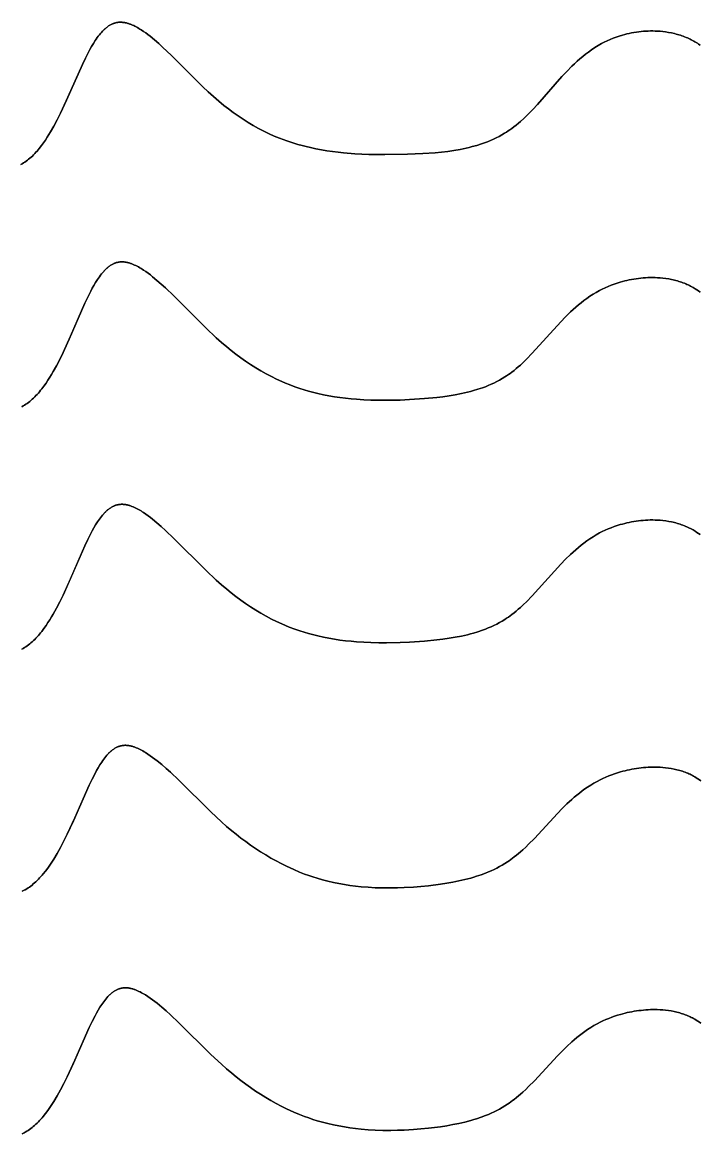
# Model space of a CAD drawing. Header units: feet. Extents: x 0 to 1.5, y 93.18 to 96.08.
# Drawn here: x 0.5625 to 0.75, y 93.908 to 94.2157 of the extents above; entities that cross this region are included whole.
import ezdxf

# ---------------------------------------------------------------- set-up
doc = ezdxf.new("R2010")
doc.units = ezdxf.units.FT
doc.header["$MEASUREMENT"] = 0
doc.layers.add('Default', color=7, linetype='Continuous', true_color=0x000000)

msp = doc.modelspace()

# ---------------------------------------------------------------- linework, layer by layer
at = {"layer": 'Default'}
for points in [[(0.56213, 94.17628), (0.56251, 94.1765), (0.56288, 94.17672), (0.56324, 94.17696), (0.56359, 94.17721), (0.56394, 94.17747), (0.56427, 94.17773), (0.56461, 94.17801), (0.56496, 94.17832), (0.5653, 94.17864), (0.56564, 94.17898), (0.56597, 94.17932), (0.5663, 94.17967), (0.56661, 94.18002), (0.56692, 94.18038), (0.56723, 94.18075), (0.56782, 94.18151), (0.56838, 94.18228), (0.56892, 94.18306), (0.56943, 94.18384), (0.5699, 94.18459), (0.57036, 94.18535), (0.57123, 94.1869), (0.57216, 94.18866), (0.57305, 94.19046), (0.5751, 94.19489), (0.57915, 94.204), (0.57997, 94.20571), (0.58081, 94.20736), (0.58124, 94.20815), (0.5817, 94.20897), (0.58219, 94.20979), (0.58271, 94.2106), (0.58298, 94.211), (0.58326, 94.2114), (0.58354, 94.21178), (0.58384, 94.21216), (0.58413, 94.21252), (0.58444, 94.21287), (0.58475, 94.21321), (0.58491, 94.21337), (0.58506, 94.21353), (0.58522, 94.21368), (0.58538, 94.21383), (0.58554, 94.21397), (0.58571, 94.21411), (0.58587, 94.21424), (0.58605, 94.21438), (0.58622, 94.2145), (0.5864, 94.21463), (0.58658, 94.21474), (0.58677, 94.21486), (0.58695, 94.21496), (0.58715, 94.21506), (0.58734, 94.21516), (0.58744, 94.2152), (0.58754, 94.21525), (0.58764, 94.21529), (0.58774, 94.21533), (0.58784, 94.21536), (0.58795, 94.2154), (0.58811, 94.21545), (0.58827, 94.21549), (0.58843, 94.21553), (0.5886, 94.21557), (0.58877, 94.2156), (0.58895, 94.21563), (0.58912, 94.21565), (0.5893, 94.21566), (0.58944, 94.21567), (0.58958, 94.21567), (0.58972, 94.21567), (0.58987, 94.21567), (0.58997, 94.21566), (0.59012, 94.21566), (0.59026, 94.21564), (0.59041, 94.21563), (0.59056, 94.21561), (0.59071, 94.21559), (0.59085, 94.21556), (0.591, 94.21553), (0.59114, 94.2155), (0.59133, 94.21546), (0.59151, 94.21541), (0.59169, 94.21536), (0.59188, 94.2153), (0.59206, 94.21525), (0.59225, 94.21518), (0.59243, 94.21511), (0.59261, 94.21504), (0.59297, 94.21489), (0.59334, 94.21473), (0.59369, 94.21456), (0.59405, 94.21437), (0.5944, 94.21418), (0.59474, 94.21398), (0.59508, 94.21377), (0.59542, 94.21356), (0.59607, 94.21313), (0.59668, 94.2127), (0.5973, 94.21224), (0.59791, 94.21177), (0.59912, 94.21078), (0.6003, 94.20975), (0.60144, 94.20871), (0.60372, 94.20654), (0.6125, 94.19783), (0.61396, 94.19645), (0.61544, 94.19511), (0.61687, 94.19386), (0.61833, 94.19266), (0.61954, 94.1917), (0.62088, 94.19071), (0.62223, 94.18975), (0.6236, 94.18882), (0.62499, 94.18794), (0.62641, 94.1871), (0.62786, 94.18629), (0.62933, 94.18553), (0.63083, 94.18481), (0.63225, 94.18418), (0.63369, 94.18358), (0.63472, 94.18319), (0.63575, 94.18282), (0.63734, 94.18229), (0.63879, 94.18185), (0.63995, 94.18153), (0.64111, 94.18123), (0.64229, 94.18096), (0.64379, 94.18064), (0.64531, 94.18035), (0.64683, 94.1801), (0.64836, 94.17988), (0.6499, 94.17969), (0.65143, 94.17952), (0.6545, 94.17927), (0.65844, 94.17908), (0.6628, 94.17902), (0.66913, 94.17912), (0.67337, 94.17931), (0.6768, 94.17955), (0.67853, 94.17972), (0.68026, 94.17993), (0.68198, 94.18018), (0.68369, 94.18048), (0.68539, 94.18083), (0.68623, 94.18102), (0.68706, 94.18123), (0.68835, 94.18159), (0.68962, 94.182), (0.69045, 94.18229), (0.69127, 94.1826), (0.69208, 94.18293), (0.69288, 94.18328), (0.69367, 94.18365), (0.69445, 94.18405), (0.69522, 94.18447), (0.69598, 94.18492), (0.69648, 94.18524), (0.69698, 94.18557), (0.69747, 94.18591), (0.69795, 94.18626), (0.69858, 94.18673), (0.69919, 94.18722), (0.6998, 94.18773), (0.70039, 94.18824), (0.70127, 94.18904), (0.70212, 94.18986), (0.70296, 94.1907), (0.70378, 94.19155), (0.70507, 94.19294), (0.71185, 94.20062), (0.71322, 94.20208), (0.71463, 94.20351), (0.71536, 94.2042), (0.71609, 94.20488), (0.71684, 94.20555), (0.71761, 94.2062), (0.71839, 94.20682), (0.71919, 94.20743), (0.72007, 94.20806), (0.72097, 94.20865), (0.72142, 94.20893), (0.72188, 94.20921), (0.72235, 94.20948), (0.72282, 94.20974), (0.72356, 94.21012), (0.72439, 94.21052), (0.72523, 94.21089), (0.72605, 94.21123), (0.72689, 94.21154), (0.72774, 94.21182), (0.72859, 94.21208), (0.72922, 94.21226), (0.72986, 94.21242), (0.7305, 94.21257), (0.73115, 94.2127), (0.73179, 94.21282), (0.73245, 94.21293), (0.7331, 94.21302), (0.73375, 94.2131), (0.73441, 94.21316), (0.73507, 94.21321), (0.73573, 94.21324), (0.73639, 94.21326), (0.73705, 94.21326), (0.7377, 94.21324), (0.73836, 94.21321), (0.73902, 94.21317), (0.73979, 94.21309), (0.74056, 94.21299), (0.74139, 94.21286), (0.74221, 94.2127), (0.74303, 94.21251), (0.74343, 94.21241), (0.74383, 94.2123), (0.74423, 94.21218), (0.74463, 94.21205), (0.74503, 94.21192), (0.74542, 94.21177), (0.74581, 94.21163), (0.7462, 94.21147), (0.74659, 94.21131), (0.74697, 94.21113), (0.74732, 94.21097), (0.74766, 94.2108), (0.74801, 94.21062), (0.74834, 94.21044), (0.74868, 94.21025), (0.74901, 94.21005), (0.74934, 94.20985), (0.74967, 94.20964), (0.75012, 94.20933)], [(0.75012, 94.20933), (0.74967, 94.20964), (0.74934, 94.20985), (0.74901, 94.21005), (0.74868, 94.21025), (0.74834, 94.21044), (0.74801, 94.21062), (0.74766, 94.2108), (0.74732, 94.21097), (0.74697, 94.21113), (0.74659, 94.21131), (0.7462, 94.21147), (0.74581, 94.21163), (0.74542, 94.21177), (0.74503, 94.21192), (0.74463, 94.21205), (0.74423, 94.21218), (0.74383, 94.2123), (0.74343, 94.21241), (0.74303, 94.21251), (0.74221, 94.2127), (0.74139, 94.21286), (0.74056, 94.21299), (0.73979, 94.21309), (0.73902, 94.21317), (0.73836, 94.21321), (0.7377, 94.21324), (0.73705, 94.21326), (0.73639, 94.21326), (0.73573, 94.21324), (0.73507, 94.21321), (0.73441, 94.21316), (0.73375, 94.2131), (0.7331, 94.21302), (0.73245, 94.21293), (0.73179, 94.21282), (0.73115, 94.2127), (0.7305, 94.21257), (0.72986, 94.21242), (0.72922, 94.21226), (0.72859, 94.21208), (0.72774, 94.21182), (0.72689, 94.21154), (0.72605, 94.21123), (0.72523, 94.21089), (0.72439, 94.21052), (0.72356, 94.21012), (0.72282, 94.20974), (0.72235, 94.20948), (0.72188, 94.20921), (0.72142, 94.20893), (0.72097, 94.20865), (0.72007, 94.20806), (0.71919, 94.20743), (0.71839, 94.20682), (0.71761, 94.2062), (0.71684, 94.20555), (0.71609, 94.20488), (0.71536, 94.2042), (0.71463, 94.20351), (0.71322, 94.20208), (0.71185, 94.20062), (0.70507, 94.19294), (0.70378, 94.19155), (0.70296, 94.1907), (0.70212, 94.18986), (0.70127, 94.18904), (0.70039, 94.18824), (0.6998, 94.18773), (0.69919, 94.18722), (0.69858, 94.18673), (0.69795, 94.18626), (0.69747, 94.18591), (0.69698, 94.18557), (0.69648, 94.18524), (0.69598, 94.18492), (0.69522, 94.18447), (0.69445, 94.18405), (0.69367, 94.18365), (0.69288, 94.18328), (0.69208, 94.18293), (0.69127, 94.1826), (0.69045, 94.18229), (0.68962, 94.182), (0.68835, 94.18159), (0.68706, 94.18123), (0.68623, 94.18102), (0.68539, 94.18083), (0.68369, 94.18048), (0.68198, 94.18018), (0.68026, 94.17993), (0.67853, 94.17972), (0.6768, 94.17955), (0.67337, 94.17931), (0.66913, 94.17912), (0.6628, 94.17902), (0.65844, 94.17908), (0.6545, 94.17927), (0.65143, 94.17952), (0.6499, 94.17969), (0.64836, 94.17988), (0.64683, 94.1801), (0.64531, 94.18035), (0.64379, 94.18064), (0.64229, 94.18096), (0.64111, 94.18123), (0.63995, 94.18153), (0.63879, 94.18185), (0.63734, 94.18229), (0.63575, 94.18282), (0.63472, 94.18319), (0.63369, 94.18358), (0.63225, 94.18418), (0.63083, 94.18481), (0.62933, 94.18553), (0.62786, 94.18629), (0.62641, 94.1871), (0.62499, 94.18794), (0.6236, 94.18882), (0.62223, 94.18975), (0.62088, 94.19071), (0.61954, 94.1917), (0.61833, 94.19266), (0.61687, 94.19386), (0.61544, 94.19511), (0.61396, 94.19645), (0.6125, 94.19783), (0.60372, 94.20654), (0.60144, 94.20871), (0.6003, 94.20975), (0.59912, 94.21078), (0.59791, 94.21177), (0.5973, 94.21224), (0.59668, 94.2127), (0.59607, 94.21313), (0.59542, 94.21356), (0.59508, 94.21377), (0.59474, 94.21398), (0.5944, 94.21418), (0.59405, 94.21437), (0.59369, 94.21456), (0.59334, 94.21473), (0.59297, 94.21489), (0.59261, 94.21504), (0.59243, 94.21511), (0.59225, 94.21518), (0.59206, 94.21525), (0.59188, 94.2153), (0.59169, 94.21536), (0.59151, 94.21541), (0.59133, 94.21546), (0.59114, 94.2155), (0.591, 94.21553), (0.59085, 94.21556), (0.59071, 94.21559), (0.59056, 94.21561), (0.59041, 94.21563), (0.59026, 94.21564), (0.59012, 94.21566), (0.58997, 94.21566), (0.58987, 94.21567), (0.58972, 94.21567), (0.58958, 94.21567), (0.58944, 94.21567), (0.5893, 94.21566), (0.58912, 94.21565), (0.58895, 94.21563), (0.58877, 94.2156), (0.5886, 94.21557), (0.58843, 94.21553), (0.58827, 94.21549), (0.58811, 94.21545), (0.58795, 94.2154), (0.58784, 94.21536), (0.58774, 94.21533), (0.58764, 94.21529), (0.58754, 94.21525), (0.58744, 94.2152), (0.58734, 94.21516), (0.58715, 94.21506), (0.58695, 94.21496), (0.58677, 94.21486), (0.58658, 94.21474), (0.5864, 94.21463), (0.58622, 94.2145), (0.58605, 94.21438), (0.58587, 94.21424), (0.58571, 94.21411), (0.58554, 94.21397), (0.58538, 94.21383), (0.58522, 94.21368), (0.58506, 94.21353), (0.58491, 94.21337), (0.58475, 94.21321), (0.58444, 94.21287), (0.58413, 94.21252), (0.58384, 94.21216), (0.58354, 94.21178), (0.58326, 94.2114), (0.58298, 94.211), (0.58271, 94.2106), (0.58219, 94.20979), (0.5817, 94.20897), (0.58124, 94.20815), (0.58081, 94.20736), (0.57997, 94.20571), (0.57915, 94.204), (0.57474, 94.19409), (0.57305, 94.19046), (0.57216, 94.18866), (0.57123, 94.1869), (0.57036, 94.18535), (0.5699, 94.18459), (0.56943, 94.18384), (0.56892, 94.18306), (0.56838, 94.18228), (0.56782, 94.18151), (0.56723, 94.18075), (0.56692, 94.18038), (0.56661, 94.18002), (0.5663, 94.17967), (0.56597, 94.17932), (0.56564, 94.17898), (0.5653, 94.17864), (0.56496, 94.17832), (0.56461, 94.17801), (0.56427, 94.17773), (0.56394, 94.17747), (0.56359, 94.17721), (0.56324, 94.17696), (0.56288, 94.17672), (0.56251, 94.1765), (0.56213, 94.17628)], [(0.56237, 94.10923), (0.56276, 94.10945), (0.56314, 94.10968), (0.56351, 94.10992), (0.56387, 94.11018), (0.56423, 94.11044), (0.56458, 94.11072), (0.56492, 94.111), (0.56525, 94.11129), (0.56561, 94.11162), (0.56596, 94.11196), (0.5663, 94.11231), (0.56663, 94.11267), (0.56696, 94.11304), (0.56728, 94.11341), (0.5676, 94.11379), (0.56791, 94.11418), (0.56851, 94.11496), (0.56908, 94.11577), (0.56963, 94.11658), (0.57015, 94.1174), (0.57062, 94.11817), (0.57108, 94.11896), (0.57196, 94.12055), (0.5729, 94.12236), (0.5738, 94.12421), (0.57585, 94.12874), (0.57984, 94.13789), (0.58064, 94.13959), (0.58147, 94.14123), (0.58189, 94.14202), (0.58234, 94.14282), (0.58282, 94.14364), (0.58333, 94.14445), (0.5836, 94.14485), (0.58388, 94.14524), (0.58416, 94.14562), (0.58445, 94.14599), (0.58474, 94.14635), (0.58505, 94.1467), (0.5852, 94.14687), (0.58535, 94.14703), (0.58551, 94.14719), (0.58567, 94.14734), (0.58582, 94.14749), (0.58598, 94.14763), (0.58614, 94.14777), (0.58631, 94.1479), (0.58647, 94.14804), (0.58665, 94.14816), (0.58682, 94.14829), (0.587, 94.1484), (0.58718, 94.14851), (0.58736, 94.14862), (0.58755, 94.14872), (0.58774, 94.14882), (0.58783, 94.14886), (0.58793, 94.1489), (0.58803, 94.14894), (0.58813, 94.14898), (0.58823, 94.14902), (0.58833, 94.14906), (0.58843, 94.14909), (0.58853, 94.14912), (0.58869, 94.14917), (0.58885, 94.14921), (0.58902, 94.14925), (0.58918, 94.14928), (0.58935, 94.1493), (0.58953, 94.14932), (0.5897, 94.14934), (0.58988, 94.14934), (0.59002, 94.14935), (0.59017, 94.14935), (0.59031, 94.14934), (0.59045, 94.14934), (0.59055, 94.14933), (0.5907, 94.14931), (0.59085, 94.1493), (0.591, 94.14928), (0.59115, 94.14925), (0.59129, 94.14923), (0.59144, 94.1492), (0.59159, 94.14917), (0.59173, 94.14913), (0.59192, 94.14908), (0.5921, 94.14903), (0.59229, 94.14897), (0.59247, 94.14891), (0.59266, 94.14885), (0.59284, 94.14878), (0.59321, 94.14863), (0.59358, 94.14847), (0.59395, 94.1483), (0.59431, 94.14812), (0.59467, 94.14792), (0.59502, 94.14772), (0.59537, 94.14751), (0.59571, 94.1473), (0.59605, 94.14708), (0.5967, 94.14664), (0.59733, 94.14619), (0.59795, 94.14572), (0.59857, 94.14523), (0.59979, 94.14422), (0.60099, 94.14317), (0.60215, 94.14211), (0.60445, 94.1399), (0.61328, 94.13108), (0.61621, 94.12831), (0.61763, 94.12704), (0.61908, 94.12581), (0.62029, 94.12483), (0.62161, 94.1238), (0.62295, 94.1228), (0.62431, 94.12185), (0.62569, 94.12092), (0.6271, 94.12003), (0.62853, 94.11918), (0.62998, 94.11836), (0.63147, 94.11758), (0.63288, 94.11689), (0.63431, 94.11623), (0.63532, 94.1158), (0.63635, 94.11538), (0.63793, 94.11478), (0.63936, 94.11428), (0.64052, 94.11392), (0.64168, 94.11358), (0.64285, 94.11326), (0.64435, 94.11289), (0.64586, 94.11256), (0.64738, 94.11227), (0.6489, 94.11201), (0.65043, 94.11178), (0.65197, 94.11159), (0.65351, 94.11143), (0.65504, 94.1113), (0.657, 94.11117), (0.65897, 94.11108), (0.66115, 94.11103), (0.66332, 94.11102), (0.66705, 94.11109), (0.66963, 94.1112), (0.67383, 94.11148), (0.67723, 94.1118), (0.67893, 94.11201), (0.68064, 94.11225), (0.68234, 94.11254), (0.68403, 94.11287), (0.6857, 94.11325), (0.68652, 94.11346), (0.68734, 94.11369), (0.6886, 94.11407), (0.68985, 94.11449), (0.69066, 94.11479), (0.69147, 94.11511), (0.69226, 94.11545), (0.69304, 94.11581), (0.69382, 94.1162), (0.69458, 94.1166), (0.69533, 94.11703), (0.69607, 94.11748), (0.69656, 94.1178), (0.69704, 94.11813), (0.69752, 94.11847), (0.69799, 94.11882), (0.6986, 94.11929), (0.6992, 94.11978), (0.69979, 94.12028), (0.70036, 94.12079), (0.70121, 94.12157), (0.70205, 94.12238), (0.70366, 94.12403), (0.71153, 94.13273), (0.71287, 94.13412), (0.71425, 94.13548), (0.71496, 94.13614), (0.71568, 94.13678), (0.71641, 94.13741), (0.71716, 94.13803), (0.71793, 94.13862), (0.71871, 94.1392), (0.71958, 94.1398), (0.72046, 94.14036), (0.72136, 94.1409), (0.72182, 94.14116), (0.72228, 94.14141), (0.72301, 94.14178), (0.72382, 94.14217), (0.72465, 94.14253), (0.72547, 94.14286), (0.7263, 94.14316), (0.72713, 94.14345), (0.72797, 94.14371), (0.7286, 94.14388), (0.72922, 94.14405), (0.72986, 94.1442), (0.73049, 94.14434), (0.73113, 94.14447), (0.73178, 94.14458), (0.73242, 94.14468), (0.73307, 94.14477), (0.73372, 94.14484), (0.73437, 94.1449), (0.73502, 94.14495), (0.73567, 94.14498), (0.73632, 94.145), (0.73697, 94.145), (0.73762, 94.14499), (0.73827, 94.14496), (0.73904, 94.14491), (0.7398, 94.14484), (0.74061, 94.14474), (0.74142, 94.14461), (0.74222, 94.14445), (0.74262, 94.14437), (0.74301, 94.14427), (0.74341, 94.14417), (0.7438, 94.14406), (0.74419, 94.14394), (0.74458, 94.14382), (0.74497, 94.14369), (0.74535, 94.14355), (0.74574, 94.1434), (0.74611, 94.14324), (0.74646, 94.14309), (0.7468, 94.14294), (0.74713, 94.14278), (0.74747, 94.14261), (0.7478, 94.14243), (0.74813, 94.14225), (0.74845, 94.14206), (0.74877, 94.14187), (0.74922, 94.14158), (0.74966, 94.14128), (0.75009, 94.14097)], [(0.75009, 94.14097), (0.74966, 94.14128), (0.74922, 94.14158), (0.74877, 94.14187), (0.74845, 94.14206), (0.74813, 94.14225), (0.7478, 94.14243), (0.74747, 94.14261), (0.74713, 94.14278), (0.7468, 94.14294), (0.74646, 94.14309), (0.74611, 94.14324), (0.74574, 94.1434), (0.74535, 94.14355), (0.74497, 94.14369), (0.74458, 94.14382), (0.74419, 94.14394), (0.7438, 94.14406), (0.74341, 94.14417), (0.74301, 94.14427), (0.74262, 94.14437), (0.74222, 94.14445), (0.74142, 94.14461), (0.74061, 94.14474), (0.7398, 94.14484), (0.73904, 94.14491), (0.73827, 94.14496), (0.73762, 94.14499), (0.73697, 94.145), (0.73632, 94.145), (0.73567, 94.14498), (0.73502, 94.14495), (0.73437, 94.1449), (0.73372, 94.14484), (0.73307, 94.14477), (0.73242, 94.14468), (0.73178, 94.14458), (0.73113, 94.14447), (0.73049, 94.14434), (0.72986, 94.1442), (0.72922, 94.14405), (0.7286, 94.14388), (0.72797, 94.14371), (0.72713, 94.14345), (0.7263, 94.14316), (0.72547, 94.14286), (0.72465, 94.14253), (0.72382, 94.14217), (0.72301, 94.14178), (0.72228, 94.14141), (0.72182, 94.14116), (0.72136, 94.1409), (0.72046, 94.14036), (0.71958, 94.1398), (0.71871, 94.1392), (0.71793, 94.13862), (0.71716, 94.13803), (0.71641, 94.13741), (0.71568, 94.13678), (0.71496, 94.13614), (0.71425, 94.13548), (0.71287, 94.13412), (0.71153, 94.13273), (0.70366, 94.12403), (0.70205, 94.12238), (0.70121, 94.12157), (0.70036, 94.12079), (0.69979, 94.12028), (0.6992, 94.11978), (0.6986, 94.11929), (0.69799, 94.11882), (0.69752, 94.11847), (0.69704, 94.11813), (0.69656, 94.1178), (0.69607, 94.11748), (0.69533, 94.11703), (0.69458, 94.1166), (0.69382, 94.1162), (0.69304, 94.11581), (0.69226, 94.11545), (0.69147, 94.11511), (0.69066, 94.11479), (0.68985, 94.11449), (0.6886, 94.11407), (0.68734, 94.11369), (0.68652, 94.11346), (0.6857, 94.11325), (0.68403, 94.11287), (0.68234, 94.11254), (0.68064, 94.11225), (0.67893, 94.11201), (0.67723, 94.1118), (0.67383, 94.11148), (0.66963, 94.1112), (0.66705, 94.11109), (0.66332, 94.11102), (0.66115, 94.11103), (0.65897, 94.11108), (0.657, 94.11117), (0.65504, 94.1113), (0.65351, 94.11143), (0.65197, 94.11159), (0.65043, 94.11178), (0.6489, 94.11201), (0.64738, 94.11227), (0.64586, 94.11256), (0.64435, 94.11289), (0.64285, 94.11326), (0.64168, 94.11358), (0.64052, 94.11392), (0.63936, 94.11428), (0.63793, 94.11478), (0.63635, 94.11538), (0.63532, 94.1158), (0.63431, 94.11623), (0.63288, 94.11689), (0.63147, 94.11758), (0.62998, 94.11836), (0.62853, 94.11918), (0.6271, 94.12003), (0.62569, 94.12092), (0.62431, 94.12185), (0.62295, 94.1228), (0.62161, 94.1238), (0.62029, 94.12483), (0.61908, 94.12581), (0.61763, 94.12704), (0.61621, 94.12831), (0.61328, 94.13108), (0.60445, 94.1399), (0.60215, 94.14211), (0.60099, 94.14317), (0.59979, 94.14422), (0.59857, 94.14523), (0.59795, 94.14572), (0.59733, 94.14619), (0.5967, 94.14664), (0.59605, 94.14708), (0.59571, 94.1473), (0.59537, 94.14751), (0.59502, 94.14772), (0.59467, 94.14792), (0.59431, 94.14812), (0.59395, 94.1483), (0.59358, 94.14847), (0.59321, 94.14863), (0.59284, 94.14878), (0.59266, 94.14885), (0.59247, 94.14891), (0.59229, 94.14897), (0.5921, 94.14903), (0.59192, 94.14908), (0.59173, 94.14913), (0.59159, 94.14917), (0.59144, 94.1492), (0.59129, 94.14923), (0.59115, 94.14925), (0.591, 94.14928), (0.59085, 94.1493), (0.5907, 94.14931), (0.59055, 94.14933), (0.59045, 94.14934), (0.59031, 94.14934), (0.59017, 94.14935), (0.59002, 94.14935), (0.58988, 94.14934), (0.5897, 94.14934), (0.58953, 94.14932), (0.58935, 94.1493), (0.58918, 94.14928), (0.58902, 94.14925), (0.58885, 94.14921), (0.58869, 94.14917), (0.58853, 94.14912), (0.58843, 94.14909), (0.58833, 94.14906), (0.58823, 94.14902), (0.58813, 94.14898), (0.58803, 94.14894), (0.58793, 94.1489), (0.58783, 94.14886), (0.58774, 94.14882), (0.58755, 94.14872), (0.58736, 94.14862), (0.58718, 94.14851), (0.587, 94.1484), (0.58682, 94.14829), (0.58665, 94.14816), (0.58647, 94.14804), (0.58631, 94.1479), (0.58614, 94.14777), (0.58598, 94.14763), (0.58582, 94.14749), (0.58567, 94.14734), (0.58551, 94.14719), (0.58535, 94.14703), (0.5852, 94.14687), (0.58505, 94.1467), (0.58474, 94.14635), (0.58445, 94.14599), (0.58416, 94.14562), (0.58388, 94.14524), (0.5836, 94.14485), (0.58333, 94.14445), (0.58282, 94.14364), (0.58234, 94.14282), (0.58189, 94.14202), (0.58147, 94.14123), (0.58064, 94.13959), (0.57984, 94.13789), (0.5755, 94.12793), (0.5738, 94.12421), (0.5729, 94.12236), (0.57196, 94.12055), (0.57108, 94.11896), (0.57062, 94.11817), (0.57015, 94.1174), (0.56963, 94.11658), (0.56908, 94.11577), (0.56851, 94.11496), (0.56791, 94.11418), (0.5676, 94.11379), (0.56728, 94.11341), (0.56696, 94.11304), (0.56663, 94.11267), (0.5663, 94.11231), (0.56596, 94.11196), (0.56561, 94.11162), (0.56525, 94.11129), (0.56492, 94.111), (0.56458, 94.11072), (0.56423, 94.11044), (0.56387, 94.11018), (0.56351, 94.10992), (0.56314, 94.10968), (0.56276, 94.10945), (0.56237, 94.10923)], [(0.56237, 94.04212), (0.56276, 94.04233), (0.56314, 94.04257), (0.56351, 94.04281), (0.56387, 94.04306), (0.56423, 94.04333), (0.56458, 94.0436), (0.56492, 94.04389), (0.56525, 94.04418), (0.56561, 94.04451), (0.56596, 94.04485), (0.5663, 94.0452), (0.56663, 94.04556), (0.56696, 94.04592), (0.56728, 94.0463), (0.5676, 94.04668), (0.56791, 94.04706), (0.56851, 94.04785), (0.56908, 94.04866), (0.56963, 94.04947), (0.57015, 94.05028), (0.57062, 94.05106), (0.57108, 94.05185), (0.57196, 94.05344), (0.5729, 94.05525), (0.5738, 94.0571), (0.57585, 94.06162), (0.57984, 94.07078), (0.58064, 94.07248), (0.58147, 94.07412), (0.58189, 94.0749), (0.58234, 94.07571), (0.58282, 94.07653), (0.58333, 94.07734), (0.5836, 94.07773), (0.58388, 94.07812), (0.58416, 94.07851), (0.58445, 94.07888), (0.58474, 94.07924), (0.58505, 94.07959), (0.5852, 94.07975), (0.58535, 94.07992), (0.58551, 94.08008), (0.58567, 94.08023), (0.58582, 94.08038), (0.58598, 94.08052), (0.58614, 94.08066), (0.58631, 94.08079), (0.58647, 94.08092), (0.58665, 94.08105), (0.58682, 94.08117), (0.587, 94.08129), (0.58718, 94.0814), (0.58736, 94.08151), (0.58755, 94.08161), (0.58774, 94.0817), (0.58783, 94.08175), (0.58793, 94.08179), (0.58803, 94.08183), (0.58813, 94.08187), (0.58823, 94.08191), (0.58833, 94.08195), (0.58843, 94.08198), (0.58853, 94.08201), (0.58869, 94.08206), (0.58885, 94.0821), (0.58902, 94.08213), (0.58918, 94.08216), (0.58935, 94.08219), (0.58953, 94.08221), (0.5897, 94.08222), (0.58988, 94.08223), (0.59002, 94.08224), (0.59017, 94.08223), (0.59031, 94.08223), (0.59045, 94.08222), (0.59055, 94.08222), (0.5907, 94.0822), (0.59085, 94.08219), (0.591, 94.08216), (0.59115, 94.08214), (0.59129, 94.08212), (0.59144, 94.08209), (0.59159, 94.08205), (0.59173, 94.08202), (0.59192, 94.08197), (0.5921, 94.08192), (0.59229, 94.08186), (0.59247, 94.0818), (0.59266, 94.08174), (0.59284, 94.08167), (0.59321, 94.08152), (0.59358, 94.08136), (0.59395, 94.08119), (0.59431, 94.081), (0.59467, 94.08081), (0.59502, 94.08061), (0.59537, 94.0804), (0.59571, 94.08019), (0.59605, 94.07997), (0.5967, 94.07953), (0.59733, 94.07908), (0.59795, 94.07861), (0.59857, 94.07812), (0.59979, 94.0771), (0.60099, 94.07605), (0.60215, 94.075), (0.60445, 94.07279), (0.61328, 94.06396), (0.61621, 94.0612), (0.61763, 94.05993), (0.61908, 94.0587), (0.62029, 94.05772), (0.62161, 94.05669), (0.62295, 94.05569), (0.62431, 94.05473), (0.62569, 94.05381), (0.6271, 94.05292), (0.62853, 94.05207), (0.62998, 94.05125), (0.63147, 94.05047), (0.63288, 94.04978), (0.63431, 94.04912), (0.63532, 94.04868), (0.63635, 94.04827), (0.63793, 94.04767), (0.63936, 94.04717), (0.64052, 94.04681), (0.64168, 94.04646), (0.64285, 94.04615), (0.64435, 94.04578), (0.64586, 94.04545), (0.64738, 94.04515), (0.6489, 94.0449), (0.65043, 94.04467), (0.65197, 94.04448), (0.65351, 94.04432), (0.65504, 94.04418), (0.657, 94.04405), (0.65897, 94.04397), (0.66115, 94.04391), (0.66332, 94.0439), (0.66705, 94.04398), (0.66963, 94.04409), (0.67383, 94.04436), (0.67723, 94.04469), (0.67893, 94.04489), (0.68064, 94.04514), (0.68234, 94.04542), (0.68403, 94.04576), (0.6857, 94.04614), (0.68652, 94.04635), (0.68734, 94.04658), (0.6886, 94.04696), (0.68985, 94.04738), (0.69066, 94.04768), (0.69147, 94.048), (0.69226, 94.04834), (0.69304, 94.0487), (0.69382, 94.04908), (0.69458, 94.04949), (0.69533, 94.04992), (0.69607, 94.05037), (0.69656, 94.05069), (0.69704, 94.05102), (0.69752, 94.05136), (0.69799, 94.05171), (0.6986, 94.05218), (0.6992, 94.05267), (0.69979, 94.05317), (0.70036, 94.05368), (0.70121, 94.05446), (0.70205, 94.05526), (0.70366, 94.05692), (0.71153, 94.06562), (0.71287, 94.06701), (0.71425, 94.06837), (0.71496, 94.06903), (0.71568, 94.06967), (0.71641, 94.0703), (0.71716, 94.07091), (0.71793, 94.07151), (0.71871, 94.07209), (0.71958, 94.07268), (0.72046, 94.07325), (0.72136, 94.07379), (0.72182, 94.07405), (0.72228, 94.0743), (0.72301, 94.07467), (0.72382, 94.07505), (0.72465, 94.07542), (0.72547, 94.07574), (0.7263, 94.07605), (0.72713, 94.07634), (0.72797, 94.0766), (0.7286, 94.07677), (0.72922, 94.07694), (0.72986, 94.07709), (0.73049, 94.07723), (0.73113, 94.07736), (0.73178, 94.07747), (0.73242, 94.07757), (0.73307, 94.07766), (0.73372, 94.07773), (0.73437, 94.07779), (0.73502, 94.07784), (0.73567, 94.07787), (0.73632, 94.07789), (0.73697, 94.07789), (0.73762, 94.07788), (0.73827, 94.07785), (0.73904, 94.0778), (0.7398, 94.07773), (0.74061, 94.07763), (0.74142, 94.0775), (0.74222, 94.07734), (0.74262, 94.07725), (0.74301, 94.07716), (0.74341, 94.07706), (0.7438, 94.07695), (0.74419, 94.07683), (0.74458, 94.0767), (0.74497, 94.07657), (0.74535, 94.07643), (0.74574, 94.07629), (0.74611, 94.07613), (0.74646, 94.07598), (0.7468, 94.07583), (0.74713, 94.07566), (0.74747, 94.0755), (0.7478, 94.07532), (0.74813, 94.07514), (0.74845, 94.07495), (0.74877, 94.07476), (0.74922, 94.07447), (0.74966, 94.07417), (0.75009, 94.07385)], [(0.75009, 94.07385), (0.74966, 94.07417), (0.74922, 94.07447), (0.74877, 94.07476), (0.74845, 94.07495), (0.74813, 94.07514), (0.7478, 94.07532), (0.74747, 94.0755), (0.74713, 94.07566), (0.7468, 94.07583), (0.74646, 94.07598), (0.74611, 94.07613), (0.74574, 94.07629), (0.74535, 94.07643), (0.74497, 94.07657), (0.74458, 94.0767), (0.74419, 94.07683), (0.7438, 94.07695), (0.74341, 94.07706), (0.74301, 94.07716), (0.74262, 94.07725), (0.74222, 94.07734), (0.74142, 94.0775), (0.74061, 94.07763), (0.7398, 94.07773), (0.73904, 94.0778), (0.73827, 94.07785), (0.73762, 94.07788), (0.73697, 94.07789), (0.73632, 94.07789), (0.73567, 94.07787), (0.73502, 94.07784), (0.73437, 94.07779), (0.73372, 94.07773), (0.73307, 94.07766), (0.73242, 94.07757), (0.73178, 94.07747), (0.73113, 94.07736), (0.73049, 94.07723), (0.72986, 94.07709), (0.72922, 94.07694), (0.7286, 94.07677), (0.72797, 94.0766), (0.72713, 94.07634), (0.7263, 94.07605), (0.72547, 94.07574), (0.72465, 94.07542), (0.72382, 94.07505), (0.72301, 94.07467), (0.72228, 94.0743), (0.72182, 94.07405), (0.72136, 94.07379), (0.72046, 94.07325), (0.71958, 94.07268), (0.71871, 94.07209), (0.71793, 94.07151), (0.71716, 94.07091), (0.71641, 94.0703), (0.71568, 94.06967), (0.71496, 94.06903), (0.71425, 94.06837), (0.71287, 94.06701), (0.71153, 94.06562), (0.70366, 94.05692), (0.70205, 94.05526), (0.70121, 94.05446), (0.70036, 94.05368), (0.69979, 94.05317), (0.6992, 94.05267), (0.6986, 94.05218), (0.69799, 94.05171), (0.69752, 94.05136), (0.69704, 94.05102), (0.69656, 94.05069), (0.69607, 94.05037), (0.69533, 94.04992), (0.69458, 94.04949), (0.69382, 94.04908), (0.69304, 94.0487), (0.69226, 94.04834), (0.69147, 94.048), (0.69066, 94.04768), (0.68985, 94.04738), (0.6886, 94.04696), (0.68734, 94.04658), (0.68652, 94.04635), (0.6857, 94.04614), (0.68403, 94.04576), (0.68234, 94.04542), (0.68064, 94.04514), (0.67893, 94.04489), (0.67723, 94.04469), (0.67383, 94.04436), (0.66963, 94.04409), (0.66705, 94.04398), (0.66332, 94.0439), (0.66115, 94.04391), (0.65897, 94.04397), (0.657, 94.04405), (0.65504, 94.04418), (0.65351, 94.04432), (0.65197, 94.04448), (0.65043, 94.04467), (0.6489, 94.0449), (0.64738, 94.04515), (0.64586, 94.04545), (0.64435, 94.04578), (0.64285, 94.04615), (0.64168, 94.04646), (0.64052, 94.04681), (0.63936, 94.04717), (0.63793, 94.04767), (0.63635, 94.04827), (0.63532, 94.04868), (0.63431, 94.04912), (0.63288, 94.04978), (0.63147, 94.05047), (0.62998, 94.05125), (0.62853, 94.05207), (0.6271, 94.05292), (0.62569, 94.05381), (0.62431, 94.05473), (0.62295, 94.05569), (0.62161, 94.05669), (0.62029, 94.05772), (0.61908, 94.0587), (0.61763, 94.05993), (0.61621, 94.0612), (0.61328, 94.06396), (0.60445, 94.07279), (0.60215, 94.075), (0.60099, 94.07605), (0.59979, 94.0771), (0.59857, 94.07812), (0.59795, 94.07861), (0.59733, 94.07908), (0.5967, 94.07953), (0.59605, 94.07997), (0.59571, 94.08019), (0.59537, 94.0804), (0.59502, 94.08061), (0.59467, 94.08081), (0.59431, 94.081), (0.59395, 94.08119), (0.59358, 94.08136), (0.59321, 94.08152), (0.59284, 94.08167), (0.59266, 94.08174), (0.59247, 94.0818), (0.59229, 94.08186), (0.5921, 94.08192), (0.59192, 94.08197), (0.59173, 94.08202), (0.59159, 94.08205), (0.59144, 94.08209), (0.59129, 94.08212), (0.59115, 94.08214), (0.591, 94.08216), (0.59085, 94.08219), (0.5907, 94.0822), (0.59055, 94.08222), (0.59045, 94.08222), (0.59031, 94.08223), (0.59017, 94.08223), (0.59002, 94.08224), (0.58988, 94.08223), (0.5897, 94.08222), (0.58953, 94.08221), (0.58935, 94.08219), (0.58918, 94.08216), (0.58902, 94.08213), (0.58885, 94.0821), (0.58869, 94.08206), (0.58853, 94.08201), (0.58843, 94.08198), (0.58833, 94.08195), (0.58823, 94.08191), (0.58813, 94.08187), (0.58803, 94.08183), (0.58793, 94.08179), (0.58783, 94.08175), (0.58774, 94.0817), (0.58755, 94.08161), (0.58736, 94.08151), (0.58718, 94.0814), (0.587, 94.08129), (0.58682, 94.08117), (0.58665, 94.08105), (0.58647, 94.08092), (0.58631, 94.08079), (0.58614, 94.08066), (0.58598, 94.08052), (0.58582, 94.08038), (0.58567, 94.08023), (0.58551, 94.08008), (0.58535, 94.07992), (0.5852, 94.07975), (0.58505, 94.07959), (0.58474, 94.07924), (0.58445, 94.07888), (0.58416, 94.07851), (0.58388, 94.07812), (0.5836, 94.07773), (0.58333, 94.07734), (0.58282, 94.07653), (0.58234, 94.07571), (0.58189, 94.0749), (0.58147, 94.07412), (0.58064, 94.07248), (0.57984, 94.07078), (0.5755, 94.06082), (0.5738, 94.0571), (0.5729, 94.05525), (0.57196, 94.05344), (0.57108, 94.05185), (0.57062, 94.05106), (0.57015, 94.05028), (0.56963, 94.04947), (0.56908, 94.04866), (0.56851, 94.04785), (0.56791, 94.04706), (0.5676, 94.04668), (0.56728, 94.0463), (0.56696, 94.04592), (0.56663, 94.04556), (0.5663, 94.0452), (0.56596, 94.04485), (0.56561, 94.04451), (0.56525, 94.04418), (0.56492, 94.04389), (0.56458, 94.0436), (0.56423, 94.04333), (0.56387, 94.04306), (0.56351, 94.04281), (0.56314, 94.04257), (0.56276, 94.04233), (0.56237, 94.04212)], [(0.56247, 93.97511), (0.56269, 93.97522), (0.56302, 93.97539), (0.56334, 93.97556), (0.56373, 93.9758), (0.56411, 93.97604), (0.56449, 93.9763), (0.56486, 93.97657), (0.56522, 93.97685), (0.56557, 93.97714), (0.56592, 93.97744), (0.56626, 93.97774), (0.56662, 93.97808), (0.56697, 93.97843), (0.56732, 93.9788), (0.56766, 93.97917), (0.56799, 93.97954), (0.56832, 93.97993), (0.56896, 93.98072), (0.56957, 93.98153), (0.57015, 93.98235), (0.57071, 93.98318), (0.57125, 93.98402), (0.5722, 93.98561), (0.5731, 93.98723), (0.57405, 93.98905), (0.57497, 93.99091), (0.57705, 93.99546), (0.58104, 94.0045), (0.58183, 94.00616), (0.58264, 94.00776), (0.58306, 94.00853), (0.5835, 94.00932), (0.58398, 94.01012), (0.58424, 94.01051), (0.58449, 94.0109), (0.58476, 94.01129), (0.58504, 94.01167), (0.58532, 94.01204), (0.58561, 94.0124), (0.5859, 94.01275), (0.5862, 94.01308), (0.58636, 94.01324), (0.58651, 94.0134), (0.58667, 94.01355), (0.58683, 94.0137), (0.58699, 94.01384), (0.58714, 94.01398), (0.58731, 94.01411), (0.58747, 94.01424), (0.58764, 94.01436), (0.58781, 94.01448), (0.58798, 94.01459), (0.58816, 94.0147), (0.58834, 94.0148), (0.58852, 94.0149), (0.58871, 94.01499), (0.5889, 94.01508), (0.58899, 94.01512), (0.58909, 94.01516), (0.58919, 94.01519), (0.58929, 94.01523), (0.58939, 94.01526), (0.58949, 94.01529), (0.58959, 94.01532), (0.58969, 94.01535), (0.58985, 94.01539), (0.59001, 94.01542), (0.59018, 94.01545), (0.59034, 94.01548), (0.59052, 94.01549), (0.59069, 94.01551), (0.59087, 94.01552), (0.59105, 94.01552), (0.59119, 94.01552), (0.59134, 94.01551), (0.59148, 94.0155), (0.59162, 94.01549), (0.59173, 94.01548), (0.59188, 94.01546), (0.59203, 94.01544), (0.59218, 94.01541), (0.59233, 94.01538), (0.59247, 94.01535), (0.59262, 94.01532), (0.59292, 94.01524), (0.5931, 94.01519), (0.59329, 94.01513), (0.59348, 94.01507), (0.59366, 94.015), (0.59404, 94.01486), (0.59441, 94.0147), (0.59478, 94.01454), (0.59515, 94.01436), (0.59552, 94.01416), (0.59588, 94.01396), (0.59624, 94.01376), (0.59659, 94.01354), (0.59728, 94.0131), (0.59794, 94.01265), (0.59857, 94.01219), (0.5992, 94.01171), (0.59984, 94.01122), (0.60109, 94.01018), (0.60231, 94.00912), (0.60349, 94.00805), (0.60582, 94.00584), (0.61471, 93.99708), (0.61764, 93.99434), (0.61905, 93.99309), (0.6205, 93.99186), (0.6217, 93.99088), (0.62302, 93.98985), (0.62436, 93.98885), (0.62571, 93.98788), (0.62708, 93.98694), (0.62847, 93.98604), (0.62989, 93.98516), (0.63133, 93.98432), (0.63279, 93.9835), (0.63419, 93.98276), (0.63561, 93.98205), (0.63662, 93.98157), (0.63763, 93.98111), (0.63921, 93.98044), (0.64063, 93.97989), (0.64178, 93.97948), (0.64293, 93.97909), (0.6441, 93.97873), (0.64559, 93.9783), (0.64709, 93.97792), (0.6486, 93.97757), (0.65012, 93.97726), (0.65164, 93.97699), (0.65317, 93.97676), (0.65471, 93.97655), (0.65625, 93.97639), (0.6582, 93.97622), (0.66016, 93.97611), (0.66233, 93.97604), (0.66449, 93.97603), (0.66635, 93.97606), (0.6682, 93.97613), (0.67076, 93.97629), (0.67284, 93.97645), (0.67493, 93.97666), (0.67829, 93.97708), (0.67997, 93.97733), (0.68165, 93.97763), (0.68333, 93.97797), (0.68499, 93.97835), (0.68663, 93.97879), (0.68744, 93.97902), (0.68825, 93.97927), (0.68949, 93.97969), (0.69072, 93.98015), (0.69151, 93.98047), (0.6923, 93.98081), (0.69308, 93.98117), (0.69384, 93.98155), (0.6946, 93.98194), (0.69535, 93.98236), (0.69608, 93.9828), (0.6968, 93.98327), (0.69728, 93.98359), (0.69776, 93.98393), (0.69822, 93.98427), (0.69868, 93.98463), (0.69928, 93.9851), (0.69986, 93.98559), (0.70043, 93.98608), (0.701, 93.98659), (0.70183, 93.98736), (0.70264, 93.98815), (0.70422, 93.98976), (0.71063, 93.99666), (0.71192, 93.99799), (0.71323, 93.99928), (0.71459, 94.00053), (0.71528, 94.00114), (0.71599, 94.00173), (0.71671, 94.00231), (0.71744, 94.00288), (0.7182, 94.00343), (0.71896, 94.00396), (0.71982, 94.00451), (0.72069, 94.00503), (0.72157, 94.00553), (0.72248, 94.006), (0.72319, 94.00634), (0.724, 94.0067), (0.72482, 94.00704), (0.72562, 94.00735), (0.72644, 94.00764), (0.72726, 94.00791), (0.72809, 94.00815), (0.72871, 94.00832), (0.72933, 94.00848), (0.72995, 94.00863), (0.73058, 94.00876), (0.73121, 94.00889), (0.73184, 94.009), (0.73248, 94.0091), (0.73312, 94.00919), (0.73376, 94.00927), (0.7344, 94.00934), (0.73505, 94.00939), (0.73569, 94.00943), (0.73633, 94.00946), (0.73697, 94.00947), (0.73761, 94.00948), (0.73825, 94.00947), (0.73901, 94.00944), (0.73976, 94.00939), (0.74055, 94.00931), (0.74135, 94.00921), (0.74213, 94.00909), (0.74292, 94.00894), (0.74331, 94.00885), (0.7437, 94.00876), (0.74408, 94.00866), (0.74447, 94.00855), (0.74485, 94.00844), (0.74523, 94.00832), (0.74561, 94.00819), (0.74598, 94.00805), (0.74632, 94.00792), (0.74666, 94.00778), (0.74699, 94.00764), (0.74732, 94.00749), (0.74764, 94.00733), (0.74797, 94.00717), (0.74828, 94.007), (0.7486, 94.00682), (0.74904, 94.00656), (0.74948, 94.00628), (0.7499, 94.00599), (0.75032, 94.00569)], [(0.75032, 94.00569), (0.7499, 94.00599), (0.74948, 94.00628), (0.74904, 94.00656), (0.7486, 94.00682), (0.74828, 94.007), (0.74797, 94.00717), (0.74764, 94.00733), (0.74732, 94.00749), (0.74699, 94.00764), (0.74666, 94.00778), (0.74632, 94.00792), (0.74598, 94.00805), (0.74561, 94.00819), (0.74523, 94.00832), (0.74485, 94.00844), (0.74447, 94.00855), (0.74408, 94.00866), (0.7437, 94.00876), (0.74331, 94.00885), (0.74292, 94.00894), (0.74213, 94.00909), (0.74135, 94.00921), (0.74055, 94.00931), (0.73976, 94.00939), (0.73901, 94.00944), (0.73825, 94.00947), (0.73761, 94.00948), (0.73697, 94.00947), (0.73633, 94.00946), (0.73569, 94.00943), (0.73505, 94.00939), (0.7344, 94.00934), (0.73376, 94.00927), (0.73312, 94.00919), (0.73248, 94.0091), (0.73184, 94.009), (0.73121, 94.00889), (0.73058, 94.00876), (0.72995, 94.00863), (0.72933, 94.00848), (0.72871, 94.00832), (0.72809, 94.00815), (0.72726, 94.00791), (0.72644, 94.00764), (0.72562, 94.00735), (0.72482, 94.00704), (0.724, 94.0067), (0.72319, 94.00634), (0.72248, 94.006), (0.72157, 94.00553), (0.72069, 94.00503), (0.71982, 94.00451), (0.71896, 94.00396), (0.7182, 94.00343), (0.71744, 94.00288), (0.71671, 94.00231), (0.71599, 94.00173), (0.71528, 94.00114), (0.71459, 94.00053), (0.71323, 93.99928), (0.71192, 93.99799), (0.71063, 93.99666), (0.70422, 93.98976), (0.70264, 93.98815), (0.70183, 93.98736), (0.701, 93.98659), (0.70043, 93.98608), (0.69986, 93.98559), (0.69928, 93.9851), (0.69868, 93.98463), (0.69822, 93.98427), (0.69776, 93.98393), (0.69728, 93.98359), (0.6968, 93.98327), (0.69608, 93.9828), (0.69535, 93.98236), (0.6946, 93.98194), (0.69384, 93.98155), (0.69308, 93.98117), (0.6923, 93.98081), (0.69151, 93.98047), (0.69072, 93.98015), (0.68949, 93.97969), (0.68825, 93.97927), (0.68744, 93.97902), (0.68663, 93.97879), (0.68499, 93.97835), (0.68333, 93.97797), (0.68165, 93.97763), (0.67997, 93.97733), (0.67829, 93.97708), (0.67493, 93.97666), (0.67284, 93.97645), (0.67076, 93.97629), (0.6682, 93.97613), (0.66635, 93.97606), (0.66449, 93.97603), (0.66233, 93.97604), (0.66016, 93.97611), (0.6582, 93.97622), (0.65625, 93.97639), (0.65471, 93.97655), (0.65317, 93.97676), (0.65164, 93.97699), (0.65012, 93.97726), (0.6486, 93.97757), (0.64709, 93.97792), (0.64559, 93.9783), (0.6441, 93.97873), (0.64293, 93.97909), (0.64178, 93.97948), (0.64063, 93.97989), (0.63921, 93.98044), (0.63763, 93.98111), (0.63662, 93.98157), (0.63561, 93.98205), (0.63419, 93.98276), (0.63279, 93.9835), (0.63133, 93.98432), (0.62989, 93.98516), (0.62847, 93.98604), (0.62708, 93.98694), (0.62571, 93.98788), (0.62436, 93.98885), (0.62302, 93.98985), (0.6217, 93.99088), (0.6205, 93.99186), (0.61905, 93.99309), (0.61764, 93.99434), (0.61471, 93.99708), (0.60582, 94.00584), (0.60349, 94.00805), (0.60231, 94.00912), (0.60109, 94.01018), (0.59984, 94.01122), (0.5992, 94.01171), (0.59857, 94.01219), (0.59794, 94.01265), (0.59728, 94.0131), (0.59659, 94.01354), (0.59624, 94.01376), (0.59588, 94.01396), (0.59552, 94.01416), (0.59515, 94.01436), (0.59478, 94.01454), (0.59441, 94.0147), (0.59404, 94.01486), (0.59366, 94.015), (0.59348, 94.01507), (0.59329, 94.01513), (0.5931, 94.01519), (0.59292, 94.01524), (0.59262, 94.01532), (0.59247, 94.01535), (0.59233, 94.01538), (0.59218, 94.01541), (0.59203, 94.01544), (0.59188, 94.01546), (0.59173, 94.01548), (0.59162, 94.01549), (0.59148, 94.0155), (0.59134, 94.01551), (0.59119, 94.01552), (0.59105, 94.01552), (0.59087, 94.01552), (0.59069, 94.01551), (0.59052, 94.01549), (0.59034, 94.01548), (0.59018, 94.01545), (0.59001, 94.01542), (0.58985, 94.01539), (0.58969, 94.01535), (0.58959, 94.01532), (0.58949, 94.01529), (0.58939, 94.01526), (0.58929, 94.01523), (0.58919, 94.01519), (0.58909, 94.01516), (0.58899, 94.01512), (0.5889, 94.01508), (0.58871, 94.01499), (0.58852, 94.0149), (0.58834, 94.0148), (0.58816, 94.0147), (0.58798, 94.01459), (0.58781, 94.01448), (0.58764, 94.01436), (0.58747, 94.01424), (0.58731, 94.01411), (0.58714, 94.01398), (0.58699, 94.01384), (0.58683, 94.0137), (0.58667, 94.01355), (0.58651, 94.0134), (0.58636, 94.01324), (0.5862, 94.01308), (0.5859, 94.01275), (0.58561, 94.0124), (0.58532, 94.01204), (0.58504, 94.01167), (0.58476, 94.01129), (0.58449, 94.0109), (0.58424, 94.01051), (0.58398, 94.01012), (0.5835, 94.00932), (0.58306, 94.00853), (0.58264, 94.00776), (0.58183, 94.00616), (0.58104, 94.0045), (0.5767, 93.99465), (0.57497, 93.99091), (0.57405, 93.98905), (0.5731, 93.98723), (0.5722, 93.98561), (0.57125, 93.98402), (0.57071, 93.98318), (0.57015, 93.98235), (0.56957, 93.98153), (0.56896, 93.98072), (0.56832, 93.97993), (0.56799, 93.97954), (0.56766, 93.97917), (0.56732, 93.9788), (0.56697, 93.97843), (0.56662, 93.97808), (0.56626, 93.97774), (0.56592, 93.97744), (0.56557, 93.97714), (0.56522, 93.97685), (0.56486, 93.97657), (0.56449, 93.9763), (0.56411, 93.97604), (0.56373, 93.9758), (0.56334, 93.97556), (0.56302, 93.97539), (0.56269, 93.97522), (0.56247, 93.97511)], [(0.56247, 93.90799), (0.56269, 93.9081), (0.56302, 93.90827), (0.56334, 93.90845), (0.56373, 93.90868), (0.56411, 93.90893), (0.56449, 93.90919), (0.56486, 93.90946), (0.56522, 93.90974), (0.56557, 93.91003), (0.56592, 93.91032), (0.56626, 93.91063), (0.56662, 93.91097), (0.56697, 93.91132), (0.56732, 93.91168), (0.56766, 93.91205), (0.56799, 93.91243), (0.56832, 93.91282), (0.56896, 93.9136), (0.56957, 93.91441), (0.57015, 93.91524), (0.57071, 93.91607), (0.57125, 93.91691), (0.5722, 93.9185), (0.5731, 93.92012), (0.57405, 93.92194), (0.57497, 93.92379), (0.57705, 93.92835), (0.58104, 93.93739), (0.58183, 93.93905), (0.58264, 93.94065), (0.58306, 93.94142), (0.5835, 93.94221), (0.58398, 93.943), (0.58424, 93.9434), (0.58449, 93.94379), (0.58476, 93.94418), (0.58504, 93.94456), (0.58532, 93.94493), (0.58561, 93.94529), (0.5859, 93.94564), (0.5862, 93.94597), (0.58636, 93.94613), (0.58651, 93.94629), (0.58667, 93.94644), (0.58683, 93.94659), (0.58699, 93.94673), (0.58714, 93.94686), (0.58731, 93.947), (0.58747, 93.94712), (0.58764, 93.94725), (0.58781, 93.94737), (0.58798, 93.94748), (0.58816, 93.94759), (0.58834, 93.94769), (0.58852, 93.94779), (0.58871, 93.94788), (0.5889, 93.94797), (0.58899, 93.94801), (0.58909, 93.94804), (0.58919, 93.94808), (0.58929, 93.94812), (0.58939, 93.94815), (0.58949, 93.94818), (0.58959, 93.94821), (0.58969, 93.94824), (0.58985, 93.94828), (0.59001, 93.94831), (0.59018, 93.94834), (0.59034, 93.94836), (0.59052, 93.94838), (0.59069, 93.9484), (0.59087, 93.9484), (0.59105, 93.94841), (0.59119, 93.9484), (0.59134, 93.9484), (0.59148, 93.94839), (0.59162, 93.94838), (0.59173, 93.94837), (0.59188, 93.94835), (0.59203, 93.94832), (0.59218, 93.9483), (0.59233, 93.94827), (0.59247, 93.94824), (0.59262, 93.94821), (0.59292, 93.94813), (0.5931, 93.94808), (0.59329, 93.94802), (0.59348, 93.94796), (0.59366, 93.94789), (0.59404, 93.94775), (0.59441, 93.94759), (0.59478, 93.94742), (0.59515, 93.94724), (0.59552, 93.94705), (0.59588, 93.94685), (0.59624, 93.94664), (0.59659, 93.94643), (0.59728, 93.94599), (0.59794, 93.94553), (0.59857, 93.94508), (0.5992, 93.9446), (0.59984, 93.94411), (0.60109, 93.94307), (0.60231, 93.94201), (0.60349, 93.94094), (0.60582, 93.93873), (0.61471, 93.92997), (0.61764, 93.92723), (0.61905, 93.92597), (0.6205, 93.92475), (0.6217, 93.92377), (0.62302, 93.92274), (0.62436, 93.92174), (0.62571, 93.92077), (0.62708, 93.91983), (0.62847, 93.91892), (0.62989, 93.91805), (0.63133, 93.9172), (0.63279, 93.91639), (0.63419, 93.91564), (0.63561, 93.91494), (0.63662, 93.91446), (0.63763, 93.914), (0.63921, 93.91333), (0.64063, 93.91278), (0.64178, 93.91236), (0.64293, 93.91198), (0.6441, 93.91161), (0.64559, 93.91119), (0.64709, 93.9108), (0.6486, 93.91046), (0.65012, 93.91015), (0.65164, 93.90988), (0.65317, 93.90964), (0.65471, 93.90944), (0.65625, 93.90928), (0.6582, 93.90911), (0.66016, 93.909), (0.66233, 93.90893), (0.66449, 93.90892), (0.66635, 93.90895), (0.6682, 93.90902), (0.67076, 93.90917), (0.67284, 93.90934), (0.67493, 93.90955), (0.67829, 93.90996), (0.67997, 93.91022), (0.68165, 93.91052), (0.68333, 93.91086), (0.68499, 93.91124), (0.68663, 93.91167), (0.68744, 93.91191), (0.68825, 93.91216), (0.68949, 93.91258), (0.69072, 93.91304), (0.69151, 93.91336), (0.6923, 93.9137), (0.69308, 93.91406), (0.69384, 93.91443), (0.6946, 93.91483), (0.69535, 93.91525), (0.69608, 93.91569), (0.6968, 93.91616), (0.69728, 93.91648), (0.69776, 93.91682), (0.69822, 93.91716), (0.69868, 93.91751), (0.69928, 93.91799), (0.69986, 93.91847), (0.70043, 93.91897), (0.701, 93.91948), (0.70183, 93.92025), (0.70264, 93.92104), (0.70422, 93.92265), (0.71063, 93.92955), (0.71192, 93.93088), (0.71323, 93.93217), (0.71459, 93.93342), (0.71528, 93.93403), (0.71599, 93.93462), (0.71671, 93.9352), (0.71744, 93.93577), (0.7182, 93.93631), (0.71896, 93.93684), (0.71982, 93.9374), (0.72069, 93.93792), (0.72157, 93.93842), (0.72248, 93.93889), (0.72319, 93.93923), (0.724, 93.93959), (0.72482, 93.93993), (0.72562, 93.94024), (0.72644, 93.94053), (0.72726, 93.94079), (0.72809, 93.94104), (0.72871, 93.94121), (0.72933, 93.94137), (0.72995, 93.94152), (0.73058, 93.94165), (0.73121, 93.94178), (0.73184, 93.94189), (0.73248, 93.94199), (0.73312, 93.94208), (0.73376, 93.94216), (0.7344, 93.94222), (0.73505, 93.94228), (0.73569, 93.94232), (0.73633, 93.94235), (0.73697, 93.94236), (0.73761, 93.94236), (0.73825, 93.94235), (0.73901, 93.94232), (0.73976, 93.94227), (0.74055, 93.9422), (0.74135, 93.9421), (0.74213, 93.94198), (0.74292, 93.94183), (0.74331, 93.94174), (0.7437, 93.94165), (0.74408, 93.94155), (0.74447, 93.94144), (0.74485, 93.94133), (0.74523, 93.94121), (0.74561, 93.94108), (0.74598, 93.94094), (0.74632, 93.94081), (0.74666, 93.94067), (0.74699, 93.94053), (0.74732, 93.94038), (0.74764, 93.94022), (0.74797, 93.94006), (0.74828, 93.93988), (0.7486, 93.93971), (0.74904, 93.93944), (0.74948, 93.93917), (0.7499, 93.93888), (0.75032, 93.93858)], [(0.75032, 93.93858), (0.7499, 93.93888), (0.74948, 93.93917), (0.74904, 93.93944), (0.7486, 93.93971), (0.74828, 93.93988), (0.74797, 93.94006), (0.74764, 93.94022), (0.74732, 93.94038), (0.74699, 93.94053), (0.74666, 93.94067), (0.74632, 93.94081), (0.74598, 93.94094), (0.74561, 93.94108), (0.74523, 93.94121), (0.74485, 93.94133), (0.74447, 93.94144), (0.74408, 93.94155), (0.7437, 93.94165), (0.74331, 93.94174), (0.74292, 93.94183), (0.74213, 93.94198), (0.74135, 93.9421), (0.74055, 93.9422), (0.73976, 93.94227), (0.73901, 93.94232), (0.73825, 93.94235), (0.73761, 93.94236), (0.73697, 93.94236), (0.73633, 93.94235), (0.73569, 93.94232), (0.73505, 93.94228), (0.7344, 93.94222), (0.73376, 93.94216), (0.73312, 93.94208), (0.73248, 93.94199), (0.73184, 93.94189), (0.73121, 93.94178), (0.73058, 93.94165), (0.72995, 93.94152), (0.72933, 93.94137), (0.72871, 93.94121), (0.72809, 93.94104), (0.72726, 93.94079), (0.72644, 93.94053), (0.72562, 93.94024), (0.72482, 93.93993), (0.724, 93.93959), (0.72319, 93.93923), (0.72248, 93.93889), (0.72157, 93.93842), (0.72069, 93.93792), (0.71982, 93.9374), (0.71896, 93.93684), (0.7182, 93.93631), (0.71744, 93.93577), (0.71671, 93.9352), (0.71599, 93.93462), (0.71528, 93.93403), (0.71459, 93.93342), (0.71323, 93.93217), (0.71192, 93.93088), (0.71063, 93.92955), (0.70422, 93.92265), (0.70264, 93.92104), (0.70183, 93.92025), (0.701, 93.91948), (0.70043, 93.91897), (0.69986, 93.91847), (0.69928, 93.91799), (0.69868, 93.91751), (0.69822, 93.91716), (0.69776, 93.91682), (0.69728, 93.91648), (0.6968, 93.91616), (0.69608, 93.91569), (0.69535, 93.91525), (0.6946, 93.91483), (0.69384, 93.91443), (0.69308, 93.91406), (0.6923, 93.9137), (0.69151, 93.91336), (0.69072, 93.91304), (0.68949, 93.91258), (0.68825, 93.91216), (0.68744, 93.91191), (0.68663, 93.91167), (0.68499, 93.91124), (0.68333, 93.91086), (0.68165, 93.91052), (0.67997, 93.91022), (0.67829, 93.90996), (0.67493, 93.90955), (0.67284, 93.90934), (0.67076, 93.90917), (0.6682, 93.90902), (0.66635, 93.90895), (0.66449, 93.90892), (0.66233, 93.90893), (0.66016, 93.909), (0.6582, 93.90911), (0.65625, 93.90928), (0.65471, 93.90944), (0.65317, 93.90964), (0.65164, 93.90988), (0.65012, 93.91015), (0.6486, 93.91046), (0.64709, 93.9108), (0.64559, 93.91119), (0.6441, 93.91161), (0.64293, 93.91198), (0.64178, 93.91236), (0.64063, 93.91278), (0.63921, 93.91333), (0.63763, 93.914), (0.63662, 93.91446), (0.63561, 93.91494), (0.63419, 93.91564), (0.63279, 93.91639), (0.63133, 93.9172), (0.62989, 93.91805), (0.62847, 93.91892), (0.62708, 93.91983), (0.62571, 93.92077), (0.62436, 93.92174), (0.62302, 93.92274), (0.6217, 93.92377), (0.6205, 93.92475), (0.61905, 93.92597), (0.61764, 93.92723), (0.61471, 93.92997), (0.60582, 93.93873), (0.60349, 93.94094), (0.60231, 93.94201), (0.60109, 93.94307), (0.59984, 93.94411), (0.5992, 93.9446), (0.59857, 93.94508), (0.59794, 93.94553), (0.59728, 93.94599), (0.59659, 93.94643), (0.59624, 93.94664), (0.59588, 93.94685), (0.59552, 93.94705), (0.59515, 93.94724), (0.59478, 93.94742), (0.59441, 93.94759), (0.59404, 93.94775), (0.59366, 93.94789), (0.59348, 93.94796), (0.59329, 93.94802), (0.5931, 93.94808), (0.59292, 93.94813), (0.59262, 93.94821), (0.59247, 93.94824), (0.59233, 93.94827), (0.59218, 93.9483), (0.59203, 93.94832), (0.59188, 93.94835), (0.59173, 93.94837), (0.59162, 93.94838), (0.59148, 93.94839), (0.59134, 93.9484), (0.59119, 93.9484), (0.59105, 93.94841), (0.59087, 93.9484), (0.59069, 93.9484), (0.59052, 93.94838), (0.59034, 93.94836), (0.59018, 93.94834), (0.59001, 93.94831), (0.58985, 93.94828), (0.58969, 93.94824), (0.58959, 93.94821), (0.58949, 93.94818), (0.58939, 93.94815), (0.58929, 93.94812), (0.58919, 93.94808), (0.58909, 93.94804), (0.58899, 93.94801), (0.5889, 93.94797), (0.58871, 93.94788), (0.58852, 93.94779), (0.58834, 93.94769), (0.58816, 93.94759), (0.58798, 93.94748), (0.58781, 93.94737), (0.58764, 93.94725), (0.58747, 93.94712), (0.58731, 93.947), (0.58714, 93.94686), (0.58699, 93.94673), (0.58683, 93.94659), (0.58667, 93.94644), (0.58651, 93.94629), (0.58636, 93.94613), (0.5862, 93.94597), (0.5859, 93.94564), (0.58561, 93.94529), (0.58532, 93.94493), (0.58504, 93.94456), (0.58476, 93.94418), (0.58449, 93.94379), (0.58424, 93.9434), (0.58398, 93.943), (0.5835, 93.94221), (0.58306, 93.94142), (0.58264, 93.94065), (0.58183, 93.93905), (0.58104, 93.93739), (0.5767, 93.92754), (0.57497, 93.92379), (0.57405, 93.92194), (0.5731, 93.92012), (0.5722, 93.9185), (0.57125, 93.91691), (0.57071, 93.91607), (0.57015, 93.91524), (0.56957, 93.91441), (0.56896, 93.9136), (0.56832, 93.91282), (0.56799, 93.91243), (0.56766, 93.91205), (0.56732, 93.91168), (0.56697, 93.91132), (0.56662, 93.91097), (0.56626, 93.91063), (0.56592, 93.91032), (0.56557, 93.91003), (0.56522, 93.90974), (0.56486, 93.90946), (0.56449, 93.90919), (0.56411, 93.90893), (0.56373, 93.90868), (0.56334, 93.90845), (0.56302, 93.90827), (0.56269, 93.9081), (0.56247, 93.90799)]]:
    msp.add_lwpolyline(points, dxfattribs=at)

doc.saveas('drawing.dxf')
